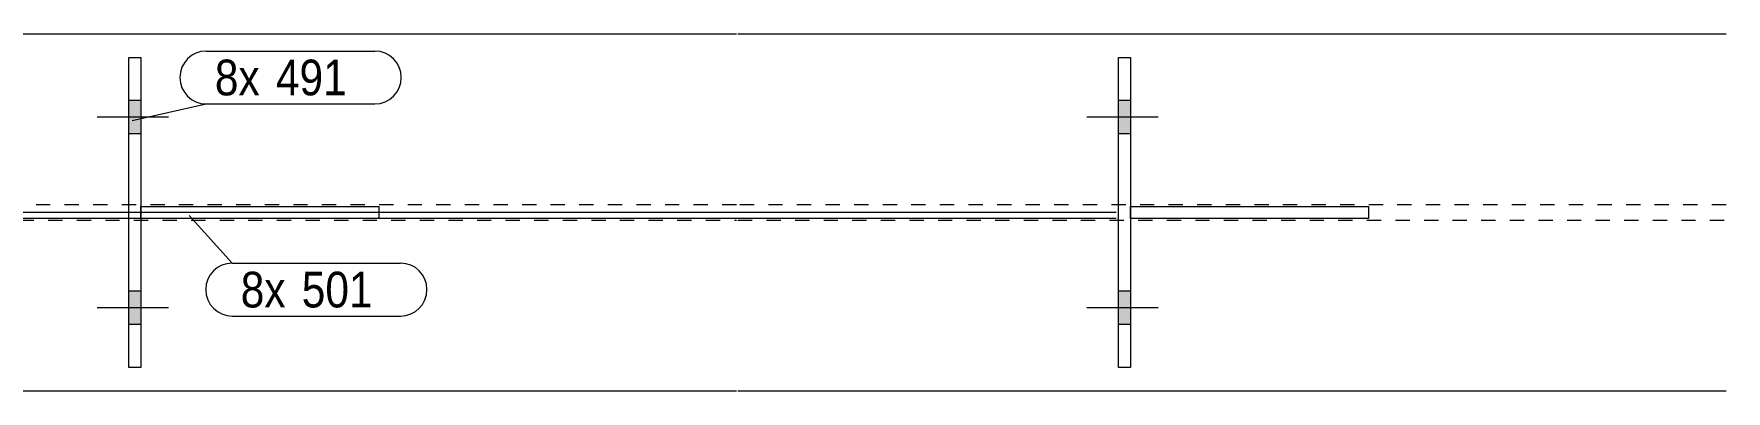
# Model space of a CAD drawing. Header units: millimetres. Extents: x 2 to 825, y 1 to 579.
# Drawn here: x 123.4 to 241.8, y 392.3 to 417.3 of the extents above; entities that cross this region are included whole.
import ezdxf

# ---------------------------------------------------------------- set-up
doc = ezdxf.new("R2010")
doc.units = ezdxf.units.MM
doc.linetypes.add('XKITLINE00', pattern=[0])
doc.linetypes.add('XKITLINE01', pattern=[4, 1, -1, 1, -1])
for name, color, linetype, lineweight in [('Bolt', 3, 'Continuous', 0), ('Dimensions', 7, 'Continuous', 0), ('Part', 2, 'Continuous', 0), ('PartMark', 7, 'Continuous', 0)]:
    doc.layers.add(name, color=color, linetype=linetype, lineweight=lineweight)
doc.styles.add('ARIAL', font='ARIAL.TTF')

# ---------------------------------------------------------------- blocks, each defined once
blk = doc.blocks.new('*A36')
at = {"layer": 'Bolt'}
for points in [[(199.32, 412.63), (200.16, 412.63), (200.16, 410.29), (199.32, 410.29)], [(199.32, 412.63), (200.16, 412.63), (200.16, 410.29), (199.32, 410.29)], [(199.32, 399.29), (200.16, 399.29), (200.16, 396.96), (199.32, 396.96)], [(199.32, 399.29), (200.16, 399.29), (200.16, 396.96), (199.32, 396.96)]]:
    blk.add_hatch(color=3, dxfattribs=at).paths.add_polyline_path(points, flags=17)
at = {"layer": 'Bolt', "color": 3, "linetype": 'XKITLINE00', "lineweight": 0}
for p, q in [((200.16, 412.63), (199.32, 412.63)), ((200.16, 412.63), (199.32, 412.63)), ((202.09, 411.46), (197.09, 411.46)), ((202.09, 411.46), (197.09, 411.46)), ((200.16, 410.29), (199.32, 410.29)), ((200.16, 410.29), (199.32, 410.29)), ((200.16, 399.29), (199.32, 399.29)), ((200.16, 399.29), (199.32, 399.29)), ((202.09, 398.13), (197.09, 398.13)), ((202.09, 398.13), (197.09, 398.13)), ((200.16, 396.96), (199.32, 396.96)), ((200.16, 396.96), (199.32, 396.96))]:
    blk.add_line(p, q, dxfattribs=at)
blk = doc.blocks.new('*A41')
at = {"layer": 'Bolt'}
for points in [[(130.09, 412.63), (130.92, 412.63), (130.92, 410.29), (130.09, 410.29)], [(130.09, 412.63), (130.92, 412.63), (130.92, 410.29), (130.09, 410.29)], [(130.09, 399.29), (130.92, 399.29), (130.92, 396.96), (130.09, 396.96)], [(130.09, 399.29), (130.92, 399.29), (130.92, 396.96), (130.09, 396.96)]]:
    blk.add_hatch(color=3, dxfattribs=at).paths.add_polyline_path(points, flags=17)
at = {"layer": 'Bolt', "color": 3, "linetype": 'XKITLINE00', "lineweight": 0}
for p, q in [((130.92, 412.63), (130.09, 412.63)), ((130.92, 412.63), (130.09, 412.63)), ((132.86, 411.46), (127.86, 411.46)), ((132.86, 411.46), (127.86, 411.46)), ((130.92, 410.29), (130.09, 410.29)), ((130.92, 410.29), (130.09, 410.29)), ((130.92, 399.29), (130.09, 399.29)), ((130.92, 399.29), (130.09, 399.29)), ((132.86, 398.13), (127.86, 398.13)), ((132.86, 398.13), (127.86, 398.13)), ((130.92, 396.96), (130.09, 396.96)), ((130.92, 396.96), (130.09, 396.96))]:
    blk.add_line(p, q, dxfattribs=at)
blk = doc.blocks.new('*A45')
at = {"layer": 'Part', "color": 2, "linetype": 'XKITLINE00', "lineweight": 0}
for p, q in [((68.87, 417.29), (172.59, 417.29)), ((172.69, 417.29), (241.82, 417.29)), ((172.59, 392.29), (68.87, 392.29)), ((241.82, 392.29), (172.69, 392.29))]:
    blk.add_line(p, q, dxfattribs=at)
at = {"layer": 'Part', "color": 7, "linetype": 'XKITLINE01', "lineweight": 0}
for p, q in [((172.59, 405.34), (62.44, 405.34)), ((241.82, 405.34), (172.69, 405.34)), ((62.44, 404.25), (172.59, 404.25)), ((172.69, 404.25), (241.82, 404.25))]:
    blk.add_line(p, q, dxfattribs=at)
blk = doc.blocks.new('*A48')
at = {"layer": 'Part', "color": 2, "linetype": 'XKITLINE00', "lineweight": 0}
for p, q in [((199.32, 415.63), (200.16, 415.63)), ((199.32, 393.96), (199.32, 415.63)), ((200.16, 415.63), (200.16, 393.96)), ((200.16, 393.96), (199.32, 393.96))]:
    blk.add_line(p, q, dxfattribs=at)
blk = doc.blocks.new('*A49')
at = {"layer": 'Part', "color": 2, "linetype": 'XKITLINE00', "lineweight": 0}
for p, q in [((200.16, 405.21), (216.82, 405.21)), ((216.82, 404.38), (216.82, 405.21)), ((216.82, 404.38), (200.16, 404.38))]:
    blk.add_line(p, q, dxfattribs=at)
at = {"layer": 'Part', "color": 7, "linetype": 'XKITLINE01', "lineweight": 0}
blk.add_line((200.16, 404.38), (200.16, 405.21), dxfattribs=at)
blk.add_line((200.16, 404.38), (200.16, 405.21), dxfattribs=at)
blk = doc.blocks.new('*A58')
at = {"layer": 'Part', "color": 2, "linetype": 'XKITLINE00', "lineweight": 0}
for p, q in [((130.92, 405.21), (147.59, 405.21)), ((147.59, 404.38), (147.59, 405.21)), ((147.59, 404.38), (130.92, 404.38))]:
    blk.add_line(p, q, dxfattribs=at)
at = {"layer": 'Part', "color": 7, "linetype": 'XKITLINE01', "lineweight": 0}
blk.add_line((130.92, 404.38), (130.92, 405.21), dxfattribs=at)
blk.add_line((130.92, 404.38), (130.92, 405.21), dxfattribs=at)
blk = doc.blocks.new('*A59')
at = {"layer": 'Part', "color": 2, "linetype": 'XKITLINE00', "lineweight": 0}
for p, q in [((130.09, 415.63), (130.92, 415.63)), ((130.09, 393.96), (130.09, 415.63)), ((130.92, 415.63), (130.92, 393.96)), ((130.92, 393.96), (130.09, 393.96))]:
    blk.add_line(p, q, dxfattribs=at)
blk = doc.blocks.new('*A137')
at = {"layer": 'Dimensions', "color": 7, "linetype": 'XKITLINE00', "lineweight": 0}
for p, q in [((101.43, 405.64), (103.13, 403.94)), ((101.43, 405.23), (103.13, 403.53)), ((199.16, 404.79), (99.43, 404.79)), ((199.16, 404.38), (99.43, 404.38)), ((102.28, 404.38), (102.28, 404.79))]:
    blk.add_line(p, q, dxfattribs=at)
at = {"layer": 'Dimensions', "color": 3}
for p in [(102.28, 404.79), (102.28, 404.38)]:
    blk.add_point(p, dxfattribs=at)
at = {"layer": 'Dimensions', "color": 3, "style": 'ARIAL', "width": 0.85}
blk.add_text('3', height=3, rotation=90.0002, dxfattribs=at).set_placement((100.93, 403.47))
blk = doc.blocks.new('*A144')
at = {"layer": 'PartMark', "color": 7, "linetype": 'XKITLINE00', "lineweight": 0}
for p, q in [((134.31, 404.59), (137.31, 401.25)), ((137.31, 401.25), (149.09, 401.25)), ((137.31, 397.55), (149.09, 397.55))]:
    blk.add_line(p, q, dxfattribs=at)
for centre, start, end in [((137.31, 399.4), 90, 270), ((149.09, 399.4), 270, 90)]:
    blk.add_arc(centre, 1.85, start, end, dxfattribs=at)
at = {"layer": 'PartMark', "color": 3, "style": 'ARIAL', "width": 0.85}
for s, p in [('8x', (137.91, 398.15)), ('501', (142.18, 398.15))]:
    blk.add_text(s, height=2.5, dxfattribs=at).set_placement(p)
blk = doc.blocks.new('*A145')
at = {"layer": 'PartMark', "color": 7, "linetype": 'XKITLINE00', "lineweight": 0}
for p, q in [((135.5, 416.09), (147.29, 416.09)), ((130.31, 411.24), (135.5, 412.39)), ((135.5, 412.39), (147.29, 412.39))]:
    blk.add_line(p, q, dxfattribs=at)
for centre, start, end in [((135.5, 414.24), 90, 270), ((147.29, 414.24), 270, 90)]:
    blk.add_arc(centre, 1.85, start, end, dxfattribs=at)
at = {"layer": 'PartMark', "color": 3, "style": 'ARIAL', "width": 0.85}
for s, p in [('8x', (136.1, 412.99)), ('491', (140.37, 412.99))]:
    blk.add_text(s, height=2.5, dxfattribs=at).set_placement(p)

msp = doc.modelspace()

# ---------------------------------------------------------------- block references
at = {"lineweight": 0}
for name in ['*A59', '*A145', '*A48', '*A41', '*A36', '*A137', '*A58', '*A49', '*A144']:
    msp.add_blockref(name, (0, 0), dxfattribs=at)
at = {"layer": 'Part', "lineweight": 0}
msp.add_blockref('*A45', (0, 0), dxfattribs=at)

doc.saveas('drawing.dxf')
